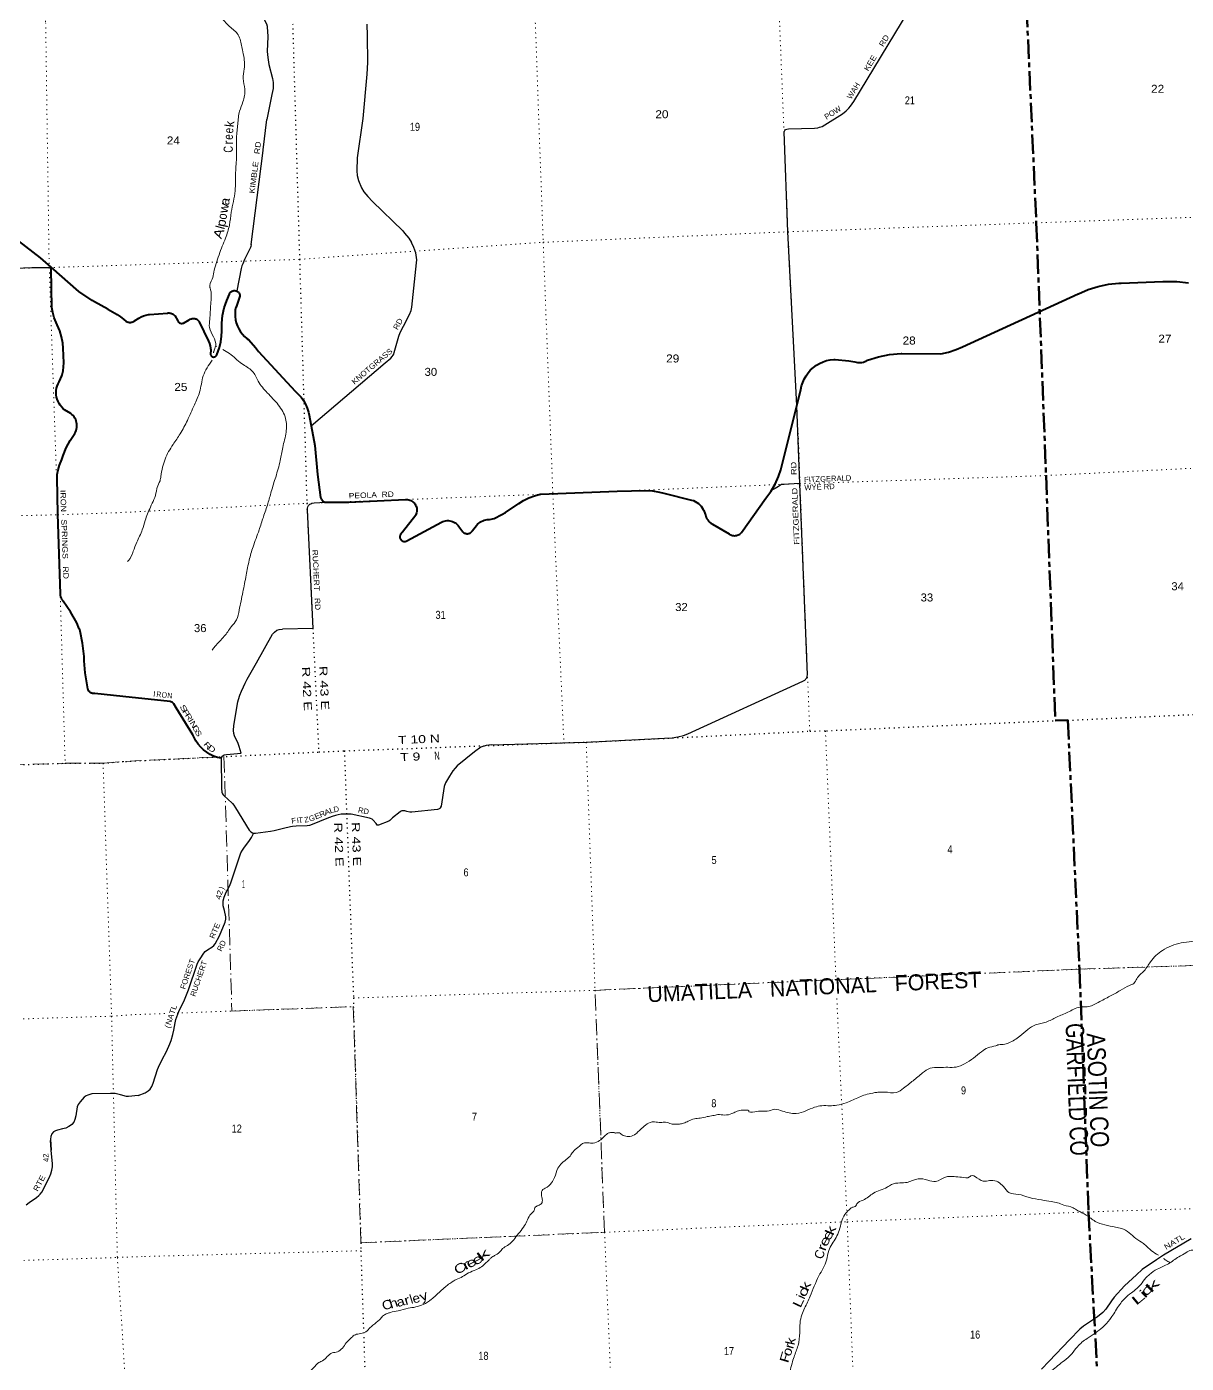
# Model space of a CAD drawing. Header units: feet. Extents: x 757852 to 1040949, y -536576 to -344549.
# Drawn here: x 884848 to 910190, y -437785 to -408566 of the extents above; entities that cross this region are included whole.
import ezdxf
from ezdxf.enums import TextEntityAlignment as Align

# ---------------------------------------------------------------- set-up
doc = ezdxf.new("R2010")
doc.units = ezdxf.units.FT
doc.header["$LTSCALE"] = 70
for name, pattern in [('DOT_DASHED', [7.7, 5, -1.2, 0.3, -1.2]), ('DOTTED', [1.5, 0.3, -1.2]), ('LONG_DASH_SHORT_DASH', [9.9, 6, -1.2, 1.5, -1.2])]:
    doc.linetypes.add(name, pattern=pattern)
for name, color, linetype, lineweight in [('11', 7, 'LONG_DASH_SHORT_DASH', 60), ('26', 7, 'Continuous', 40), ('29', 7, 'Continuous', 25), ('39', 7, 'Continuous', 13), ('44', 7, 'DOT_DASHED', 13), ('6', 7, 'DOTTED', 25), ('7', 7, 'DOTTED', 13)]:
    doc.layers.add(name, color=color, linetype=linetype, lineweight=lineweight)
for name, color, linetype in [('12', 7, 'Continuous'), ('27', 7, 'Continuous'), ('30', 7, 'Continuous'), ('41', 7, 'Continuous')]:
    doc.layers.add(name, color=color, linetype=linetype)

msp = doc.modelspace()

# ---------------------------------------------------------------- linework, layer by layer
at = {"layer": '11'}
for points in [[(906435.99, -394228.44), (906474.37, -396570.99), (906577.94, -402100.76), (906668.39, -407460.46), (906912.32, -412853.65), (907126.07, -418378.1), (907326.77, -423734.49), (907600.29, -423729.04)], [(907600.29, -423729.04), (907856.83, -429169.2), (908052.02, -434475.62), (908346.12, -439869.3), (908346.93, -439900.86)]]:
    msp.add_lwpolyline(points, dxfattribs=at)
at = {"layer": '26'}
for points in [[(885378.9, -413821.52), (885148.1, -413617.3), (884667.44, -413245.28)], [(886948.8, -423206.75), (886335.88, -423145.93), (886311.56, -423143.58), (886285.88, -423140.71), (886284.8, -423140.53), (886271.58, -423136.93), (886258.81, -423131.96), (886246.62, -423125.68), (886235.16, -423118.17), (886224.55, -423109.5), (886214.9, -423099.76), (886206.32, -423089.07), (886198.91, -423077.55), (886192.74, -423065.31), (886187.88, -423052.49), (886184.4, -423039.24), (886123.61, -422691.27), (886105, -422426.63), (886101.26, -422332.41), (886069.3, -422040.01), (886012.38, -421777.55), (886006.95, -421752.49), (885995.78, -421727.55), (885938.94, -421600.6), (885803.27, -421354.8), (885642.65, -421124.53), (885633.99, -421112.45), (885617.85, -421085.84), (885604.59, -421057.68), (885594.34, -421028.29), (885587.22, -420997.99), (885583.31, -420967.11), (885529.83, -419224.75), (885510.01, -418418.38), (885515.1, -418355.98), (885532.58, -418250.51), (885561, -418147.45), (885612.62, -418026.31), (885640.86, -417938.88), (885710.69, -417769.45), (885797.86, -417608.25), (885901.4, -417457.05), (885916.76, -417426.87), (885929.42, -417394.04), (885938.58, -417360.06), (885944.13, -417325.31), (885946.02, -417290.18), (885944.23, -417255.04), (885938.78, -417220.27), (885929.72, -417186.27), (885917.16, -417153.4), (885901.23, -417122.03), (885882.11, -417092.49), (885860.01, -417065.11), (885835.16, -417040.19), (885807.85, -417018.01), (885675.93, -416940.33), (885646.58, -416915.93), (885611.77, -416881.06), (885580.81, -416842.74), (885554.02, -416801.4), (885531.69, -416757.48), (885514.08, -416711.47), (885501.38, -416663.87), (885493.72, -416615.2), (885491.19, -416566), (885493.82, -416516.8), (885501.57, -416468.15), (885514.37, -416420.58), (885532.07, -416374.6), (885554.48, -416330.73), (885611.33, -416196.82), (885619.21, -416172.71), (885640.64, -416088.12), (885653.11, -416001.76), (885656.48, -415914.57), (885646.51, -415593.49), (885635.84, -415480.31), (885609.7, -415343.75), (885569.43, -415210.67), (885515.47, -415082.53), (885491.72, -415034.24), (885448.81, -414926.91), (885417.35, -414815.68), (885397.69, -414701.78), (885379.5, -413849.93), (885378.9, -413821.52)], [(886622.59, -414741.19), (886325.44, -414579.06), (886277.35, -414551.2), (885982.76, -414355.82), (885378.9, -413821.52)], [(903220.57, -415858.56), (903460.15, -415782.82), (903706.34, -415732.53), (903956.44, -415708.26), (903976.42, -415707.46), (904823.26, -415714.06), (904995.38, -415678.53), (905162.84, -415625.21), (905302.31, -415565.28), (907829.52, -414404.29), (907831.53, -414404.23), (908043.21, -414311.81), (908263.38, -414242.02), (908489.65, -414195.63), (908719.52, -414173.15), (908767.5, -414171.51), (909679.17, -414132.04), (909681.24, -414133.98), (909985.99, -414135.5), (910239.8, -414161.28)], [(888938.35, -415786.37), (888945.64, -415785.48), (888952.8, -415783.84), (888959.75, -415781.46), (888966.41, -415778.37), (888972.71, -415774.59), (888978.58, -415770.18), (888983.96, -415765.18), (888988.79, -415759.65), (888993.01, -415753.64), (888996.58, -415747.22), (888999.46, -415740.46), (889000.15, -415738.46), (889057.86, -415576.94), (889088.07, -415453.29), (889105.2, -415327.16), (889109.31, -415218.43), (889109.94, -415047.68), (889128.41, -414877.94), (889164.53, -414711.06), (889217.89, -414548.86), (889277.77, -414413.21), (889282.24, -414401.91), (889287.86, -414391.13), (889294.58, -414381), (889302.32, -414371.63), (889311, -414363.12), (889320.52, -414355.57), (889330.77, -414349.05), (889341.66, -414343.64), (889353.04, -414339.39), (889364.81, -414336.36), (889376.83, -414334.58), (889388.98, -414334.06), (889401.11, -414334.82), (889413.09, -414336.83), (889424.8, -414340.09), (889436.1, -414344.56), (889446.87, -414350.18), (889457, -414356.9), (889466.37, -414364.64), (889474.88, -414373.32), (889482.44, -414382.84), (889488.96, -414393.09), (889494.37, -414403.97), (889498.61, -414415.36), (889501.64, -414427.13), (889503.43, -414439.15), (889503.94, -414451.29), (889503.77, -414456.54), (889422.6, -414693.62), (889418.59, -414693.74), (889405.7, -414763.05), (889400.12, -414833.33), (889401.91, -414903.8), (889411.07, -414973.71), (889427.48, -415042.27), (889450.96, -415108.74), (889481.27, -415172.4), (889518.07, -415232.53), (889560.94, -415288.5), (889609.44, -415339.67), (889663.02, -415385.49), (889698.91, -415411.25), (889846.54, -415578.07), (889915.31, -415669.45), (890713.63, -416533.81), (890781.6, -416596.01), (890842.69, -416664.98), (890896.24, -416739.95), (890941.66, -416820.11), (890978.45, -416904.58), (891006.2, -416992.43), (891020.2, -417056.01), (891147.54, -417718.87), (891203.56, -418354), (891271.55, -418859.9), (891275.3, -418873.12), (891280.41, -418885.88), (891286.83, -418898.04), (891294.49, -418909.46), (891303.29, -418920.02), (891313.16, -418929.59), (891323.96, -418938.09), (891335.6, -418945.41), (891347.94, -418951.47), (891360.84, -418956.21), (891374.17, -418959.57), (891377.12, -418960.12), (891885.42, -418959.26)], [(886622.59, -414741.19), (886827.23, -414857.25), (886897.56, -414907.64), (886927.96, -414933.15), (887014.37, -415004.74), (887029.54, -415013.04), (887045.49, -415019.72), (887062.05, -415024.69), (887079.03, -415027.9), (887096.27, -415029.32), (887113.55, -415028.92), (887130.7, -415026.73), (887147.53, -415022.75), (887163.85, -415017.04), (887179.48, -415009.65), (887194.25, -415000.67), (887204.61, -414993), (887295.32, -414940.14), (887345.5, -414911.64), (887398.38, -414888.54), (887453.38, -414871.09), (887509.91, -414859.49), (887529.56, -414856.88), (887923.84, -414824.96), (887942.13, -414823.2), (887960.5, -414823.36), (887978.76, -414825.45), (887996.7, -414829.43), (888014.12, -414835.26), (888030.84, -414842.89), (888046.67, -414852.21), (888061.44, -414863.15), (888074.98, -414875.56), (888081.16, -414882.19), (888149.94, -414996.89), (888154.39, -415005.57), (888159.73, -415013.73), (888165.88, -415021.3), (888172.8, -415028.18), (888180.39, -415034.3), (888188.58, -415039.59), (888197.29, -415044), (888206.4, -415047.47), (888215.83, -415049.97), (888225.47, -415051.48), (888235.21, -415051.96), (888244.95, -415051.43), (888254.58, -415049.88), (888263.99, -415047.33), (888273.09, -415043.82), (888273.5, -415043.63), (888394.5, -414976.35), (888419.61, -414962.39), (888444.5, -414950.81), (888446.63, -414949.96), (888461.03, -414945.92), (888475.77, -414943.4), (888490.69, -414942.43), (888505.63, -414943.03), (888520.43, -414945.19), (888534.92, -414948.88), (888548.95, -414954.07), (888562.35, -414960.69), (888574.99, -414968.68), (888586.73, -414977.95), (888597.43, -414988.39), (888606.98, -414999.9), (888615.28, -415012.34), (888617.74, -415016.65), (888823.08, -415441.62), (888842.56, -415490.23), (888856.85, -415540.62), (888865.79, -415592.23), (888868.82, -415628.76), (888863.56, -415721.16), (888864.45, -415728.45), (888866.09, -415735.61), (888868.47, -415742.55), (888871.56, -415749.21), (888875.34, -415755.51), (888879.75, -415761.39), (888884.75, -415766.76), (888890.28, -415771.59), (888896.29, -415775.81), (888902.71, -415779.38), (888909.47, -415782.26), (888916.49, -415784.42), (888923.69, -415785.83), (888931.01, -415786.48), (888938.35, -415786.37)], [(894753.78, -419397.16), (894782.86, -419379.57), (894813.62, -419365.12), (894845.72, -419353.96), (894878.82, -419346.22), (894912.54, -419341.99), (894946.52, -419341.3), (894958.82, -419341.93), (895060.39, -419316.82), (895233.3, -419229.08), (895309.17, -419182.99), (895600.37, -418991.73), (895708.09, -418922.53), (895822.45, -418864.97), (895942.2, -418819.69), (896066.03, -418787.16), (896080.53, -418784.25), (897749.3, -418721.43), (898376.44, -418703.63), (898526.65, -418712.83), (898675.07, -418737.68), (898769.41, -418761.99), (899377.86, -418914.13), (899418.17, -418926.94), (899456.93, -418943.9), (899493.69, -418964.82), (899528.07, -418989.47), (899559.69, -419017.57), (899588.19, -419048.83), (899613.27, -419082.89), (899634.66, -419119.39), (899645.7, -419142.5), (899687.22, -419261.78), (899698.6, -419292.12), (899713.08, -419321.11), (899730.52, -419348.42), (899750.71, -419373.76), (899773.45, -419396.85), (899798.47, -419417.44), (899825.51, -419435.3), (899837.06, -419441.77), (900198.52, -419653.49), (900215.88, -419665.03), (900234.35, -419674.69), (900253.72, -419682.37), (900273.8, -419687.98), (900294.35, -419691.47), (900315.15, -419692.78), (900335.97, -419691.92), (900356.6, -419688.88), (900376.79, -419683.7), (900396.32, -419676.44), (900415, -419667.18), (900432.6, -419656.02), (900448.94, -419643.08), (900463.84, -419628.5), (900468.46, -419623.3), (901001.78, -418875.28), (901111.07, -418726.49), (901204.2, -418567.1), (901280.17, -418398.84), (901330.17, -418251.74), (901684.65, -416825.26), (901765.18, -416499.97), (901781.58, -416420.09), (901806.24, -416342.36), (901838.88, -416267.63), (901879.16, -416196.73), (901926.63, -416130.42), (901980.77, -416069.44), (902040.99, -416014.46), (902106.63, -415966.07), (902176.96, -415924.8), (902251.22, -415891.12), (902328.6, -415865.38), (902408.25, -415847.87), (902489.28, -415838.78), (902515.74, -415837.66), (902818.24, -415867.05), (902944.61, -415888.92), (902975.08, -415898.66), (903006.4, -415905.17), (903038.23, -415908.37), (903070.22, -415908.22), (903102.01, -415904.73), (903133.27, -415897.93), (903163.65, -415887.91), (903192.81, -415874.76), (903220.44, -415858.64), (903220.57, -415858.56)], [(891885.42, -418959.26), (893122.8, -418902.42), (893147.33, -418901.81), (893171.78, -418903.78), (893195.89, -418908.29), (893219.4, -418915.29), (893242.05, -418924.72), (893263.59, -418936.46), (893283.79, -418950.39), (893302.41, -418966.35), (893319.27, -418984.17), (893334.18, -419003.66), (893346.96, -419024.6), (893357.48, -419046.76), (893365.64, -419069.89), (893371.32, -419093.76), (893374.49, -419118.08), (893375.09, -419142.61), (893373.12, -419167.06), (893368.61, -419191.17), (893361.61, -419214.68), (893352.18, -419237.33), (893348.86, -419244), (893061.16, -419613.28), (893053.44, -419625.69), (893018.32, -419663.28), (893014.23, -419669.83), (893009.61, -419679.29), (893006.01, -419689.18), (893003.46, -419699.39), (893001.99, -419709.82), (893001.62, -419720.34), (893002.35, -419730.84), (893004.18, -419741.21), (893007.07, -419751.33), (893011.01, -419761.09), (893015.95, -419770.39), (893021.84, -419779.12), (893028.6, -419787.18), (893036.17, -419794.5), (893044.46, -419800.98), (893053.39, -419806.56), (893062.85, -419811.18), (893072.74, -419814.79), (893082.95, -419817.34), (893093.38, -419818.8), (893103.9, -419819.18), (893114.4, -419818.45), (893124.77, -419816.62), (893134.89, -419813.72), (893144.65, -419809.78), (893153.03, -419805.39), (893915.1, -419393.4), (893943.35, -419381.06), (893972.73, -419371.75), (894002.92, -419365.56), (894033.59, -419362.56), (894064.42, -419362.78), (894095.04, -419366.22), (894125.15, -419372.84), (894154.39, -419382.58), (894182.46, -419395.31), (894209.04, -419410.92), (894233.84, -419429.21), (894256.6, -419450), (894277.06, -419473.05), (894291.23, -419492.38), (894381.03, -419610), (894391.42, -419619.29), (894402.73, -419627.44), (894414.83, -419634.37), (894427.59, -419640), (894440.86, -419644.26), (894454.51, -419647.11), (894468.38, -419648.52), (894482.32, -419648.47), (894496.18, -419646.96), (894509.8, -419644.01), (894523.05, -419639.66), (894535.76, -419633.94), (894547.81, -419626.93), (894559.06, -419618.7), (894569.39, -419609.33), (894578.68, -419598.94), (894586.83, -419587.63), (894592.72, -419577.56), (894679.68, -419466.65), (894701.9, -419440.93), (894726.69, -419417.69), (894753.78, -419397.16)], [(889097.49, -424558.17), (889014.02, -424538.32), (888932.76, -424509.75), (888854.93, -424472.84), (888781.38, -424428.01), (888712.93, -424375.72), (888650.31, -424316.57), (888594.22, -424251.2), (888545.27, -424180.33), (888504, -424104.72), (888479.2, -424047.58), (888114.14, -423453.8), (888062.95, -423368.42), (888033.9, -423337.7), (887985.66, -423319.55), (886948.8, -423206.75)]]:
    msp.add_lwpolyline(points, dxfattribs=at)
at = {"layer": '29'}
for p, q in [((902927.77, -410197.26), (904113.61, -408238.74)), ((899294.84, -424025.92), (901812.58, -422869.82)), ((885383.09, -433115.86), (885368.33, -432913.41))]:
    msp.add_line(p, q, dxfattribs=at)
for points in [[(889340.49, -407135.74), (889366.8, -407358.78), (889396.82, -407465.91), (889434.7, -407562.57), (889480.39, -407638.34), (889607.06, -407829.06), (890035.34, -408409.07), (890084.95, -408503.13), (890100.62, -408550.16), (890103.24, -408571.06), (890113.68, -408780.07), (890103.24, -409104.05), (890113.68, -409239.91), (890139.8, -409391.44), (890218.14, -409699.74), (890229.89, -409785.96), (890233.81, -409856.5), (890232.5, -409919.2), (890207.7, -410044.61), (890092.08, -410590.48)], [(892282.06, -408509.92), (892290.41, -408764.64), (892294.59, -409349.24), (892278.94, -409599.78), (892195.47, -410568.53)], [(901400.85, -410863.76), (901412.88, -410832.32), (901431.16, -410814.03), (901457.28, -410803.58), (901496.45, -410795.74), (902063.14, -410782.68), (902136.26, -410774.84), (902172.82, -410764.39), (902232.88, -410743.49), (902292.95, -410709.53), (902674.22, -410469.16), (902757.79, -410406.46), (902812.63, -410348.98), (902854.42, -410299.34), (902927.77, -410197.26)], [(889753.06, -413333.42), (889754.89, -413329.97), (890016.11, -411268.58), (890013.8, -411258.63), (890092.14, -410592.48), (890092.08, -410590.48)], [(892195.47, -410568.53), (892071.29, -411432.91), (892058.77, -411712.68), (892071.29, -411817.08), (892100.51, -411925.65), (892163.11, -412084.32), (892217.37, -412172.01), (892305.02, -412276.4), (892401.02, -412389.15), (893064.65, -413028.03), (893106.56, -413076.18), (893200.46, -413184.76), (893256.64, -413282.75)], [(901675.92, -416847.17), (901485.18, -413049.09), (901400.85, -410863.76)], [(889754.89, -413329.97), (889745.47, -413372.51), (889737.12, -413389.21), (889670.34, -413524.92), (889605.64, -413654.37), (889568.08, -413750.41), (889551.38, -413792.17), (889534.69, -413854.8), (889436.12, -414343.05)], [(892682.69, -415916.34), (892805.88, -415809.03), (892835.09, -415775.64), (892853.88, -415748.5), (892868.48, -415721.35), (892881.01, -415687.93), (892918.57, -415533.43), (892978.05, -415330.93), (893010.4, -415253.66), (893085.53, -415111.68), (893214.91, -414856.97), (893248.3, -414771.37), (893265, -414694.11), (893369.34, -413729.53), (893370.39, -413662.71), (893368.3, -413612.61), (893348.47, -413508.22), (893310.91, -413391.3), (893256.64, -413282.75)], [(884583.86, -413842.72), (884959.82, -413827.47), (885388.04, -413828.42)], [(891062.06, -417289.63), (892682.69, -415916.34), (892684.7, -415916.27)], [(901909.54, -422737.76), (901742.56, -418556.18), (901675.92, -416847.17)], [(901742.16, -418553.82), (901369.48, -418570.77), (901346.56, -418575.75), (901322.65, -418585.72), (901280.8, -418617.63), (901202.08, -418663.5), (901129.6, -418694.78)], [(890978.05, -419121.38), (890982.48, -419089.98), (890989.79, -419062.81), (890999.19, -419045.05), (891008.59, -419030.42), (891033.66, -419006.39), (891056.64, -418992.81), (891079.61, -418983.4), (891128.7, -418976.09), (891377.12, -418960.12)], [(890978.05, -419121.38), (890978.05, -419123.92), (891100.3, -421724.62), (890434.49, -421738.63)], [(889097.49, -424558.17), (889124.52, -424513.86), (889139.14, -424495.05), (889162.12, -424482.52), (889210.16, -424474.16), (889534.46, -424448.5), (889490.05, -424300.71), (889464.99, -424235.93), (889387.7, -424068.75), (889373.08, -424014.42), (889364.73, -423949.64), (889373.08, -423838.88), (889462.9, -423326.9), (889477.52, -423274.65), (889506.76, -423182.7), (889540.18, -423090.76), (889581.96, -422998.81), (889619.56, -422919.4), (889663.42, -422827.45), (889870.21, -422472.2), (890216.94, -421845.28), (890260.81, -421799.31), (890317.2, -421761.69), (890367.34, -421744.98), (890434.49, -421738.63)], [(901812.58, -422869.82), (901849.99, -422848.03), (901866.96, -422833.66), (901878.71, -422819.94), (901890.46, -422804.27), (901902.21, -422780.75), (901908.09, -422763.12), (901909.54, -422737.76)], [(894995.94, -424266.29), (897076.85, -424207.45), (898789.93, -424121.87)], [(898789.93, -424121.87), (898955.16, -424110.61), (899075.29, -424092.32), (899198.03, -424063.58), (899294.84, -424025.92)], [(894995.94, -424266.29), (894890.4, -424277.83), (894817.28, -424298.73), (894771.58, -424317.02), (894630.56, -424416.3), (894254.51, -424727.21), (894212.72, -424771.62), (894163.1, -424831.72), (894087.37, -424949.29), (894001.19, -425098.21), (893972.47, -425179.2), (893904.57, -425607.68), (893886.29, -425639.03), (893873.23, -425654.71), (893849.73, -425667.77), (893826.22, -425675.61), (893261.5, -425739.62), (893220.36, -425738.32), (893157.69, -425722.64), (893110.03, -425710.88), (893079.34, -425706.96), (893065.64, -425706.97), (893047.36, -425709.58), (893034.3, -425712.19), (893006.22, -425727.86), (892844.31, -425858.5), (892786.86, -425915.98), (892762.7, -425931.66), (892536.16, -426020.48), (892517.23, -426024.41), (892510.04, -426020.48), (892483.93, -425983.91), (892421.25, -425910.75), (892395.14, -425889.85), (892363.8, -425874.17), (892336.38, -425865.03), (891940.74, -425780.12), (891900.26, -425777.51), (891789.27, -425780.12)], [(889097.49, -424558.17), (889102.58, -425222.24), (889110.94, -425297.47), (889125.56, -425335.09), (889140.18, -425355.98), (889171.51, -425389.42), (889236.26, -425443.75), (889344.87, -425544.06), (889376.21, -425583.76), (889411.71, -425644.36), (889712.49, -426129.17), (889745.92, -426164.7), (889779.33, -426191.86), (889805.86, -426203.37)], [(891789.27, -425780.12), (891716.8, -425784.04), (891654.78, -425793.18), (891594.06, -425806.25), (891521.6, -425829.76), (891404.08, -425876.79), (891082.87, -426007.42), (891029.98, -426025.71), (890978.41, -426033.55), (890732.93, -426046.61), (890653.93, -426051.84), (890612.81, -426059.67), (890461.34, -426096.25), (890256.34, -426144.59), (890174.08, -426158.96), (889850.25, -426205.98), (889805.86, -426203.37)], [(888893.68, -428686.96), (888939.64, -428651.44), (888968.88, -428613.82), (889060.78, -428442.46), (889186.11, -428141.55), (889200.74, -428078.86), (889198.64, -428024.52), (889169.4, -427886.6), (889144.34, -427786.3), (889140.15, -427736.15), (889144.34, -427673.46), (889165.22, -427594.05), (889192.38, -427525.09), (889223.7, -427460.31), (889282.19, -427355.82), (889311.44, -427280.59), (889528.66, -426624.43), (889560.01, -426565.92), (889603.85, -426499.04), (889699.94, -426377.84), (889758.42, -426294.25), (889805.86, -426203.37)], [(888294.2, -429838.39), (888384.03, -429618.96), (888574.1, -429063.1), (888597.08, -429006.68), (888636.76, -428939.81), (888716.14, -428816.52), (888747.47, -428783.08), (888797.6, -428743.38), (888893.68, -428686.96)], [(887285.4, -431930.83), (887433.64, -431873.75), (887500.49, -431831.96), (887542.26, -431790.16), (887579.85, -431731.65), (887613.27, -431660.6), (887705.18, -431359.68), (887726.06, -431309.53), (887805.44, -431142.36), (887901.52, -430966.82), (887976.71, -430803.83), (888001.78, -430728.6), (888039.38, -430596.95), (888060.26, -430502.91), (888089.51, -430339.92), (888106.21, -430273.04), (888127.11, -430210.36), (888173.05, -430097.51), (888294.2, -429838.39)], [(887286.14, -431931.09), (887074.29, -431952.18), (887028.58, -431950.09), (886895.6, -431914.76), (886837.42, -431900.2), (886779.24, -431889.81), (886675.35, -431885.66), (886268.09, -431898.13), (886228.61, -431906.43), (886184.98, -431920.99), (886145.5, -431939.69), (886106.02, -431968.81), (886018.75, -432068.59), (885970.96, -432130.95), (885952.26, -432180.85), (885923.17, -432376.26), (885898.23, -432457.33), (885873.3, -432513.46), (885833.82, -432563.35), (885804.73, -432586.21), (885769.41, -432609.09), (885698.76, -432642.34), (885628.11, -432663.13), (885520.07, -432686), (885474.35, -432700.55), (885434.87, -432727.57), (885399.55, -432771.23), (885372.54, -432827.36), (885366.3, -432883.49), (885385.01, -433124.65)], [(884836.46, -434319.95), (884902.95, -434272.15), (885060.86, -434164.06), (885112.81, -434118.3), (885143.98, -434085.06), (885175.15, -434043.47), (885339.29, -433731.66), (885372.55, -433644.34), (885393.32, -433565.36), (885407.87, -433492.58), (885409.94, -433428.15), (885385.01, -433124.65)], [(910294.29, -435064.09), (909693.46, -435423.41), (909536.3, -435526.71), (909227.53, -435738.2), (909101.03, -435850.98), (908842.57, -436092.29), (908612.27, -436339.91), (908553.66, -436421.25), (908433.03, -436605.57), (908369.35, -436678.61), (908247.49, -436769.1), (907947.22, -436973.48), (907864.05, -437038.69), (907637.4, -437274.4), (907191.77, -437737.4), (907026.7, -437911.93)]]:
    msp.add_lwpolyline(points, dxfattribs=at)
at = {"layer": '39'}
msp.add_line((888974.4, -415543.36), (889004, -415558.54), dxfattribs=at)
for points in [[(886323.02, -406950.14), (886425.34, -407005.86), (886529.98, -407199.21), (886682.86, -407410.86), (886824.63, -407586.78), (886889.14, -407662.91), (886922.72, -407711.96), (887058.74, -407829.95), (887245.68, -407906.26), (887540.57, -407901.05), (887785.93, -407917.42), (888039.15, -407861.41), (888251.72, -407788.63), (888484.43, -407851.49), (888679.94, -407945.57), (888887.25, -408165.53), (889041.86, -408300.97), (889257.74, -408538.7), (889449.75, -408717.06), (889543.8, -408974.63), (889569.94, -409110.08), (889584.02, -409177.78), (889601.42, -409489.85), (889579.54, -409696.94), (889612.71, -409932.37), (889572.82, -410208.16), (889500.57, -410408.81), (889458.92, -410692.67), (889431.79, -410992.11), (889433.67, -411388.83), (889412.59, -411756.21), (889402.38, -412151.31), (889318.2, -412622.87), (889276.37, -412900.72), (889194.67, -413187.84), (889121.64, -413362.46), (888986.63, -413745.43), (888934.07, -413933.44), (888900.48, -414084.79), (888851.75, -414266.67), (888853.94, -414272.61), (888868.77, -414632.86), (888848.5, -414960.14), (888842, -415144.7), (888977.33, -415537.54), (888933.59, -415670.99), (888928.8, -415693.96)], [(889132.01, -415624.56), (889278.47, -415710.19), (889544, -415930.34), (889777.77, -416095.37), (889906.82, -416315.77), (890105.08, -416568.08), (890345.86, -416833.09), (890505.39, -417132.7), (890516.24, -417426.94), (890442.06, -417763.92), (890388.44, -418050.16), (890288.86, -418409.98), (890192.03, -418727.62), (890117.63, -418990.46), (890020.07, -419284.09), (889926.23, -419567.58), (889792.8, -419936.47), (889709.28, -420229.65), (889642.82, -420556.37), (889571.67, -420927.33), (889491.16, -421320.61), (889431.24, -421530.9), (889315.56, -421688.82), (889165.11, -421891.92), (888961.05, -422114.73), (888901.3, -422196.75)], [(888899.01, -415856.21), (888705.13, -416201.06), (888625.42, -416554.24), (888511.35, -416832.35), (888359.03, -417173.78), (888201.25, -417467.28), (888045.69, -417700.6), (887870.53, -418016.69), (887817.67, -418194.69), (887779.57, -418396.28), (887760.4, -418493.07), (887696.55, -418639.35), (887680.91, -418719.99), (887550.95, -419070.74), (887435.22, -419360.93), (887373, -419561.26), (887252.84, -419837.56), (887176.46, -420034.33), (887072.07, -420233.98), (887048.73, -420258.76)], [(897538.18, -432763.98), (897609.76, -432741.7), (897706.5, -432754.71), (897700.54, -432756.9), (897766.47, -432746.82), (897860.22, -432793.99), (897915.02, -432814.32), (898025.79, -432826.88), (898160.46, -432766.56), (898230.78, -432702.24), (898344.2, -432602.5), (898472.13, -432518.34), (898568.14, -432507.33), (898699.02, -432521.27), (898811.25, -432515.75), (898875.9, -432529.76), (898930.7, -432550.09), (899013.34, -432561.53), (899115.49, -432554.33), (899205.3, -432537.5), (899304.3, -432492.32), (899439.21, -432440), (899567.24, -432425.98), (899716.79, -432393.24), (899842.58, -432371.27), (899952.33, -432349.81), (900101.13, -432359.18), (900260.71, -432326.13), (900345.85, -432287.4), (900461.19, -432251.73), (900593.66, -432251.59), (900627.99, -432258.54), (900626.1, -432262.6), (900763.3, -432286.37), (900907.37, -432271.84), (901071.74, -432264.7), (901199.23, -432232.65), (901366.99, -432271.49), (901508.68, -432311.15), (901665.69, -432326.28), (901874.67, -432267.64), (902066.95, -432187.48), (902222.52, -432154.56), (902397.15, -432155.11), (902553.38, -432144.21), (902754.46, -432089.82), (902909.07, -432024.87), (903178.71, -431914.24), (903338.16, -431877.19), (903428.04, -431862.35), (903468.14, -431861.1), (903596.42, -431855.08), (903851.68, -431867.14), (904011.4, -431771.96), (904219.2, -431607.15), (904428.83, -431436.27), (904592.43, -431336.97), (904784.58, -431318.93), (904981.15, -431314.79), (905159.61, -431309.21), (905342.05, -431235.37), (905541.15, -431114.92), (905715.52, -430973.19), (905855.49, -430888.66), (906024.73, -430843.29), (906120.26, -430816.25), (906190.5, -430816.06), (906311.86, -430780.2), (906554.41, -430636.34), (906724.65, -430490.74), (906892.21, -430389.31), (907129.15, -430325.79), (907354.68, -430216.53), (907602.38, -430110.59), (907865.95, -429998.14), (908026.37, -429993.13), (908266.35, -429897.45), (908523.12, -429759.16), (908746.22, -429635.95), (908951.58, -429523.32), (909042.62, -429480.39), (909107.79, -429378.16), (909269.17, -429204.78), (909407.71, -429006.06), (909671.26, -428759.35), (909864.94, -428659.11), (910081.77, -428594.21), (910311.59, -428560.97), (910549.87, -428475.36), (910728.43, -428339.52), (910840.35, -428189.73)], [(888431.56, -440635.77), (888450.98, -440546.98), (888550.14, -440373.55), (888655.63, -440143.8), (888767.69, -439931.89), (888864.54, -439748.5), (888997.45, -439495.85), (889092.34, -439380.66), (889218.38, -439300.57), (889381.95, -439133.14), (889505.21, -439027.08), (889644.66, -438858.39), (889814.92, -438646.66), (889933.31, -438578.83), (890104.76, -438473.27), (890245.35, -438342.63), (890415.45, -438259.15), (890475.67, -438259.27), (890590.53, -438207.59), (890680.3, -438122.62), (890767.03, -438069.8), (890856.48, -438040.96), (890971.64, -437999.28), (891112.77, -437886.65), (891233.66, -437768.64), (891314.79, -437730.04), (891522.42, -437559.22), (891640.06, -437533.5), (891746.06, -437454.03), (891830.98, -437341.16), (891943.8, -437221.4), (892030.28, -437160.58), (892145.98, -437136.92), (892259.14, -437095.31), (892356.75, -437004.08), (892431.09, -436939.63), (892515.39, -436872.87), (892577.81, -436812.8), (892643.94, -436742.6), (892728.9, -436697.86), (892794.42, -436673.77), (892965.9, -436636.34), (893185.09, -436583.39), (893348.8, -436554.23), (893513.73, -436498.97), (893691.01, -436387.21), (893882.47, -436212.89), (893999.9, -436113.03), (894068.4, -436054.78), (894164.91, -435993.65), (894200.34, -435970.49), (894340.97, -435907.98), (894465.13, -435831.96), (894625.39, -435754.8), (894760.06, -435694.48), (894869.77, -435604.88), (894951.58, -435522.16), (894996.44, -435478.67), (895073.32, -435432.18), (895183.45, -435356.6), (895249.34, -435278.39), (895353.63, -435208.99), (895467.17, -435113.26), (895559.93, -434994.13), (895623.88, -434917.98), (895727.95, -434774.45), (895794.34, -434646.13), (895868.82, -434519.55), (895929.17, -434457.55), (895955.08, -434384.59), (896027.89, -434336.23), (896100.76, -434289.86), (896115.48, -434245.31), (896106.7, -434153.4), (896101.21, -434037.35), (896129.84, -433988.36), (896179.13, -433958.76), (896318.01, -433838.19), (896382.82, -433723.94), (896456.96, -433519.22), (896543.94, -433408.29), (896667.39, -433308.24), (896721.97, -433254.43), (896787.38, -433160.2), (896893.02, -433068.72), (897034.44, -432966.1), (897112.71, -432965.66), (897225.24, -432970.16), (897368.11, -432915.59), (897458.07, -432836.63), (897538.18, -432763.98)], [(909580.96, -435424.97), (909428.89, -435323.86), (909255.64, -435168.96), (909087.67, -435055.98), (908941.39, -434930.3), (908774.01, -434837.34), (908646.72, -434809.26), (908412.43, -434760.47), (908201.36, -434682.91), (908002.53, -434544.84), (907814.86, -434444.5), (907716.74, -434385.45), (907512.23, -434325.72), (907376.26, -434275.86), (907241.07, -434252.04), (907029.2, -434214.58), (906760.7, -434162.86), (906521.74, -434092.18), (906313.81, -434052.59), (906195.55, -433924.03), (906074.05, -433821.62), (905926.47, -433786.15), (905794.6, -433806.31), (905615.8, -433733.75), (905479.95, -433687.9), (905450.53, -433710.86), (905280.21, -433720.2), (905115.18, -433705.32), (904928.81, -433715.16), (904712.89, -433810.08), (904539.42, -433781.44), (904329.79, -433751.93), (904089.26, -433829.59), (903931.03, -433840.55), (903747.57, -433880.35), (903654.89, -433935.36), (903353.77, -434067.01), (903127.5, -434218.38), (902993.43, -434298.72), (902970.75, -434345.52), (902951.06, -434358.16), (902911.25, -434369.42), (902898.54, -434374.75)], [(902821, -434428.99), (902727.51, -434533.48), (902658.07, -434693.97), (902601.44, -434880.1), (902537.9, -435036.39), (902377.76, -435317.95), (902329.99, -435531.86), (902159.68, -435875.85), (901970.33, -436320.64), (901847.75, -436582.99), (901787.73, -436723.14), (901749.09, -436906.7), (901741.37, -437117.36), (901705.61, -437397.03), (901616.76, -437646.29), (901574.79, -437785.88), (901453.03, -438142.38), (901327.62, -438310.63), (901137.68, -438468.87), (901010.95, -438593.07), (900952.3, -438645), (900772.61, -438877.07), (900594.56, -439097.06), (900463.62, -439281.51), (900362.22, -439447), (900290.89, -439611.55), (900247.39, -439767.22), (900194.92, -439891.1), (900169.89, -440060.22), (900149.5, -440183.09), (900140.43, -440215.44), (900140.05, -440222.65)], [(902899.85, -434374.12), (902876.52, -434386.73), (902859.21, -434395.39), (902847.67, -434408.38), (902820.8, -434429.21)], [(904304.07, -440059.79), (904402.59, -439983.94), (904609.35, -439851.22), (904922.41, -439649.05), (905088.22, -439489.56), (905260.05, -439329.88), (905344.89, -439281.14), (905631.66, -439206.04), (905909.38, -439097.16), (906147.02, -438923.4), (906443.7, -438643.58), (906635.16, -438469.26), (906787.59, -438332.23), (906953.77, -438184.76), (907040.01, -438115.93), (907253.59, -437942.92), (907518.16, -437730.24), (907688.22, -437578.64), (907810.04, -437424.53), (908023.32, -437241.51), (908365.19, -436996.36), (908518.67, -436827.23), (908582.2, -436737.07), (908758.8, -436469.03), (908840.25, -436374.3), (908990.87, -436243.34), (909110.54, -436151.42), (909165.06, -436095.61), (909196.12, -436060.57), (909308.22, -435916.79), (909384.37, -435846.28), (909557.41, -435726.64), (909798.73, -435608.87), (910027.01, -435457.45), (910182.9, -435368.41), (910299.7, -435314.65), (910374.14, -435320.34), (910631.91, -435282.22), (910890.82, -435282.14), (911125.49, -435276.8), (911287.35, -435319.84), (911330.18, -435342.54), (911416.41, -435339.85), (911650.38, -435244.35), (911858.68, -435229.82), (911957, -435228.75), (912009.49, -435239.13), (912049.9, -435247.89), (912236, -435296.18), (912466.62, -435423.23), (912659.7, -435503.36), (912851.52, -435541.45), (913045.83, -435595.49), (913204.48, -435598.54), (913327.64, -435622.74), (913435, -435655.46), (913566.78, -435699.43), (913728.77, -435746.47), (914049.08, -435852.68), (914293.03, -435889.13), (914499.13, -435934.79), (914592.09, -435955.93), (914592.63, -435973.95), (914652.23, -436020.18), (914754.79, -436026.99), (914950.26, -436052.94), (915230.43, -436092.27), (915439.94, -436117.78), (915541.16, -436146.68), (915823.15, -436179.94), (915885.62, -436188.01), (915983.99, -436188.94), (916094.1, -436179.49), (916192.42, -436178.41), (916275.73, -436145.75), (916367.37, -436122.84), (916475.17, -436103.44), (916489.51, -436113.01), (916614.31, -436125.14), (916662.92, -436139.65), (916857.75, -436077.45), (916976.56, -436023.63), (917129.62, -436040.89), (917203.63, -436032.56), (917277.48, -435952.1), (917460.76, -435906.29), (917683.68, -435977.47), (917826.55, -435922.9), (918026.67, -435836.48), (918158.54, -435816.33), (918196.7, -435817.14)], [(909830.1, -435583.84), (909744.19, -435530.42), (909692.08, -435497.29)]]:
    msp.add_spline(points, degree=3, dxfattribs=at)
at = {"layer": '44'}
for points in [[(887003.58, -424628.3), (889158.09, -424522.14), (889331.83, -430085.01), (891985.12, -429988.79), (892150.46, -435150.77), (897476.29, -434922.29), (897267.55, -429632.32), (907856.83, -429169.2), (913104.22, -429001.23), (918881.33, -428787.68)], [(855332.99, -425645.76), (858651.71, -425459.58), (864041.67, -425296.8), (865354.39, -425247.16), (869281.77, -425148.7), (870662.65, -425097.42), (874753.98, -424976.95), (875922.8, -424948.84), (880304.13, -424793.28), (881209.11, -424803.65), (885687.22, -424667.85), (886515.66, -424666), (887003.58, -424628.3)]]:
    msp.add_lwpolyline(points, dxfattribs=at)
at = {"layer": '6'}
for points in [[(890369.39, -394856.33), (890407.24, -397411.56), (890501.73, -402839.33), (890653.07, -408289.45), (890809.79, -413651.17), (890969.67, -418984.72), (891228.66, -424415.32)], [(887003.52, -424626.78), (891228.96, -424421.57), (891787.96, -424396.72), (896587.86, -424220.33), (897076.85, -424207.45), (901960.91, -423966.19), (902328.1, -423957.04), (907326.77, -423734.49), (907601.31, -423728.35), (912728.4, -423491.69), (912950.78, -423480.98), (918074.53, -423404.97), (918665.31, -423375.31)], [(891787.96, -424396.72), (891988.03, -429799.25), (891985.12, -429988.79), (892150.46, -435150.77), (892149.67, -435325.27), (892319.29, -440454.8), (892306.29, -440527.83)], [(855332.99, -425645.76), (858651.71, -425459.58), (864041.67, -425296.8), (865354.39, -425247.16), (869281.77, -425148.7), (870662.65, -425097.42), (874753.98, -424976.95), (875922.8, -424948.84), (880304.13, -424793.28), (881209.11, -424803.65), (885687.22, -424667.85), (886515.66, -424666), (887003.52, -424626.78)]]:
    msp.add_lwpolyline(points, dxfattribs=at)
at = {"layer": '7'}
for p, q in [((885528.28, -419235.31), (886794.11, -419192.4)), ((888133.92, -430128.87), (891985.12, -429988.79)), ((887216.82, -430162.23), (887886.62, -430137.87)), ((887420.6, -435450.64), (892149.67, -435325.27))]:
    msp.add_line(p, q, dxfattribs=at)
for points in [[(901082.87, -394438.89), (901063.11, -396885.3), (901247.92, -402323.35), (901270.88, -407707.15), (901485.18, -413049.09), (901723.14, -417774.66), (901745.35, -418481.88), (901960.91, -423966.19)], [(895688.14, -394649.71), (895698.49, -397225.25), (895739.24, -402609.49), (895940.52, -407851.55), (896135.3, -413278.3), (896346.33, -418778.77), (896587.62, -424221.28)], [(884932.68, -395066.25), (885014.85, -397502.19), (885128.82, -402982), (885261.23, -408477.44), (885337.97, -413831.63), (885528.28, -419235.31), (885687.22, -424667.85)], [(886586.03, -413792.59), (890809.79, -413651.17), (896135.3, -413278.3), (901485.18, -413049.09), (906912.32, -412853.65), (912431.71, -412657.44), (917777.29, -412418.33), (918227.78, -412412.51)], [(854934.39, -414918.15), (858342.27, -414781.46), (863741.2, -414405.18), (869055.53, -414257.31), (874536.56, -414117.48), (879952.63, -413947.07), (885337.97, -413831.63), (886586.03, -413792.59)], [(886794.11, -419192.4), (890969.67, -418984.72), (896346.33, -418778.77), (901742.56, -418556.18), (907126.07, -418378.1), (912613.06, -418104.65), (917927.64, -417902.57), (918446.33, -417888.52)], [(855135.02, -420317.7), (858522.08, -420165.87), (863884.56, -419775.85), (869248.32, -419518.34), (874650.73, -419524.99), (880117.39, -419354.48), (885528.28, -419235.31), (885561.46, -419234.19)], [(902303.52, -423958.81), (902533.01, -429397.63), (902534.56, -429430.96)], [(897076.85, -424207.45), (897267.55, -429632.32), (897476.29, -434922.29), (897702.14, -440247.83), (897705.55, -440319.22)], [(886515.66, -424666), (886702.21, -430196.7), (886828.07, -435472.99), (887170.3, -440726.21)], [(891988.03, -429799.25), (897267.55, -429632.32), (902533.01, -429397.63), (907856.83, -429169.2), (913104.22, -429001.23), (913167.08, -429003.2), (918425.12, -428808.99), (918881.33, -428787.68)], [(902552.36, -429812.32), (902779.95, -434690.45), (902985.95, -440110.86)], [(873091.97, -430588.86), (876196.69, -430487.07), (881413.18, -430357.61), (886702.21, -430196.7), (887216.82, -430162.23)], [(892147.6, -435150.69), (892150.46, -435150.77), (897476.29, -434922.29), (902779.95, -434690.45), (908052.02, -434475.62), (913379.71, -434309.24), (918638.94, -434134.9), (919092.79, -434085.72)], [(877785.95, -435716.26), (881632.43, -435634.07), (886828.07, -435472.99), (887420.6, -435450.64)]]:
    msp.add_lwpolyline(points, dxfattribs=at)

# ---------------------------------------------------------------- texts
at = {"layer": '12'}
for s, width, p in [('GARFIELD CO', 0.8, (907551.75, -430356.92)), ('ASOTIN CO', 0.85, (908014.58, -430572.44))]:
    msp.add_text(s, height=400, rotation=272.107, dxfattribs=dict(at, width=width)).set_placement(p)
at = {"layer": '27'}
for s, rotation, width, p in [('IRON   SPRINGS   RD', 272.017, 1.2, (885579.28, -418694.64)), ('PEOLA  RD', 2.194, 1.15, (891888.24, -418880.41))]:
    msp.add_text(s, height=120, rotation=rotation, dxfattribs=dict(at, width=width)).set_placement(p)
msp.add_text('I', height=120, rotation=353.791, dxfattribs=at).set_placement((887629.81, -423210.43), align=Align.CENTER)
for s, rotation, width, p in [('R', 353.791, 0.75, (887730.33, -423221.35)), ('O', 353.791, 0.75, (887849.62, -423234.34)), ('N', 353.791, 0.75, (887968.92, -423247.31)), ('S', 301.583, 1.4, (888224.45, -423495.82)), ('P', 301.583, 1.4, (888283.31, -423598.06)), ('R', 301.583, 1.3, (888339.19, -423684.29)), ('I', 301.583, 1.35, (888387, -423763.39)), ('N', 301.583, 1.3, (888442.29, -423851.84)), ('G', 301.583, 1.2, (888498.13, -423949.42)), ('S', 297.022, 1.25, (888546.84, -424039.86)), ('R', 309.401, 1.5, (888756.44, -424322.04)), ('D', 321.779, 1.45, (888854.8, -424399.93))]:
    msp.add_text(s, height=120, rotation=rotation, dxfattribs=dict(at, width=width)).set_placement(p, align=Align.CENTER)
at = {"layer": '30'}
for s, rotation, width, p in [('RD', 58.806, 1.15, (903567.12, -409015.97)), ('KEE', 58.806, 1.15, (903239.01, -409548.06)), ('KIMBLE   RD', 82.778, 1.2, (889825.34, -412217.17)), ('RD', 60.684, 1.1, (892951.81, -415204)), ('KNOTGRASS', 40.277, 1.1, (892009.6, -416394.95)), ('FITZGERALD     RD', 92.287, 1.25, (901736.74, -419890.01)), ('RUCHERT   RD', 272.73, 1.15, (891088.26, -420001.86)), ('RD', 347.846, 0.9, (892080.5, -425741.78)), ('42', 75.553, 1.15, (889085.47, -427658.6)), ('RTE', 66.705, 1.1, (888943.04, -428513.69)), ('RD', 64.722, 1.05, (889106.33, -428792.65)), ('FOREST', 71.164, 1.05, (888309.23, -429620.02)), ('NATL', 71.241, 1.1, (887991.41, -430400.77)), ('RTE', 61.177, 1.15, (885084.84, -434038.06)), ('NATL', 30.881, 1.2, (909749.77, -435307.25))]:
    msp.add_text(s, height=120, rotation=rotation, dxfattribs=dict(at, width=width)).set_placement(p)
for s, rotation, p in [('WAH', 58.806, (902867.89, -410161)), ('POW', 32.443, (902327.55, -410602.55)), ('FITZGERALD', 2.362, (901840.08, -418528.51)), ('WYE RD', 2.362, (901845.71, -418699.7)), (')', 68.525, (889153.4, -427445.67)), ('RUCHERT', 71.164, (888530.25, -429777.4)), ('(', 73.226, (887973.03, -430467.37)), ('42', 93.618, (885331.65, -433380.78))]:
    msp.add_text(s, height=120, rotation=rotation, dxfattribs=at).set_placement(p)
for s, rotation, width, p in [('R', 22.85, 1.1, (891329.6, -425829.87)), ('A', 22.141, 1.2, (891433.63, -425789.75)), ('L', 18.673, 1.2, (891532.81, -425750.54)), ('D', 13.204, 0.9, (891626.57, -425729.37)), ('F', 7.115, 0.85, (890687.74, -425983.02)), ('T', 3.368, 0.9, (890839.24, -425971.62)), ('Z', 8.499, 0.95, (890970.7, -425958.4)), ('G', 16.735, 0.9, (891095.46, -425926.05)), ('E', 22.85, 1.15, (891223, -425874.26))]:
    msp.add_text(s, height=120, rotation=rotation, dxfattribs=dict(at, width=width)).set_placement(p, align=Align.CENTER)
msp.add_text('I', height=120, rotation=4.115, dxfattribs=at).set_placement((890776.82, -425974.81), align=Align.CENTER)
at = {"layer": '41'}
for s, rotation, p in [('k', 83.924, (889377.45, -410702.23)), ('r', 90.218, (889352.28, -411098.82)), ('l', 74.525, (889173.19, -412978.83)), ('C', 73.479, (902270.84, -435431.06)), ('l', 16.788, (893280.44, -436479.23))]:
    msp.add_text(s, height=200, rotation=rotation, dxfattribs=at).set_placement(p, align=Align.CENTER)
for s, rotation, width, p in [('e', 85.723, 0.8, (889362.75, -410842.57)), ('e', 85.723, 0.8, (889352.89, -410983.64)), ('C', 90.326, 0.75, (889350.72, -411245.38)), ('w', 79.267, 1.1, (889251, -412549.06)), ('a', 79.091, 1.05, (889278.75, -412401.95)), ('p', 78.332, 1.1, (889194.61, -412874.73)), ('o', 81.27, 0.9, (889219.75, -412726.35)), ('A', 70.905, 1.2, (889136.01, -413116.6)), ('k', 66.743, 1.45, (902508.22, -434915.65)), ('e', 61.28, 1.45, (902374.06, -435161.82)), ('e', 60.983, 1.45, (902444.33, -435031.41)), ('k', 38.294, 2, (894886.83, -435490.4)), ('r', 69.938, 1.35, (902321.92, -435288.3)), ('C', 31.009, 1.35, (894367.95, -435790.59)), ('r', 31.07, 1.7, (894499.49, -435715.58)), ('e', 26.592, 1.4, (894603.75, -435669.77)), ('e', 28.518, 1.45, (894742.72, -435601.89)), ('k', 44.021, 2.25, (909521.39, -436157.35)), ('y', 21.766, 1.3, (893555.71, -436402.88)), ('k', 66.728, 1.45, (901961.95, -436137.64)), ('c', 65.065, 1.5, (901905.41, -436265.27)), ('i', 44.232, 1.9, (909323.3, -436338.74)), ('c', 48.022, 2.15, (909398.48, -436249.46)), ('C', 22.444, 1.15, (892760.73, -436598.15)), ('h', 18.243, 1.25, (892893.7, -436565.03)), ('a', 16.597, 1.2, (893043.27, -436533.52)), ('r', 16.564, 1.25, (893183.53, -436501.06)), ('e', 15.258, 1.1, (893383.72, -436458.87)), ('L', 64.848, 1.4, (901800.46, -436495.99)), ('i', 65.065, 1.15, (901855.33, -436370.37)), ('L', 39.825, 1.9, (909201.64, -436442.32)), ('k', 77.762, 1.15, (901639.94, -437322.35)), ('r', 74.906, 1.2, (901608.94, -437430.71)), ('F', 73.296, 1.45, (901519.25, -437681.93)), ('o', 69.854, 1.2, (901562.47, -437564.92))]:
    msp.add_text(s, height=200, rotation=rotation, dxfattribs=dict(at, width=width)).set_placement(p, align=Align.CENTER)
at = {"layer": '44'}
msp.add_text('UMATILLA   NATIONAL   FOREST', height=350, rotation=2.552, dxfattribs=at).set_placement((898419.42, -429893.09))
at = {"layer": '6'}
for s, rotation, width, p in [('R 42 E', 272.73, 1.35, (890861.6, -422562)), ('R 43 E', 272.73, 1.35, (891239.55, -422544.45)), ('T 10 N', 2.331, 1.3, (892967.82, -424248.62)), ('T 9', 2.331, 1.3, (893012.89, -424622.1)), ('N', 2.331, 0.7, (893758.78, -424591.74)), ('R 42 E', 272.121, 1.35, (891564.99, -425965.58)), ('R 43 E', 272.121, 1.35, (891947.28, -425956.79))]:
    msp.add_text(s, height=175, rotation=rotation, dxfattribs=dict(at, width=width)).set_placement(p)
at = {"layer": '7'}
for s, width, p in [('22', 1.1, (909420.56, -410010.34)), ('21', 0.85, (904038.13, -410262.61)), ('20', 1.1, (898586.96, -410566.49)), ('19', 0.85, (893222.16, -410841.49)), ('24', 1.1, (887908.82, -411139.87)), ('28', 1.1, (903990.01, -415513.39)), ('27', 1.1, (909579.98, -415472.39)), ('29', 1.1, (898822.75, -415905.82)), ('30', 1.05, (893542.95, -416198.81)), ('25', 1.1, (888073.36, -416528.1)), ('34', 1.05, (909864, -420885.19)), ('33', 1.05, (904385.11, -421130.64)), ('31', 0.85, (893782.25, -421510.59)), ('32', 1.05, (899020.18, -421339.87)), ('36', 1.05, (888503.16, -421800.55)), ('4', 0.85, (904969.72, -426638.62)), ('5', 0.85, (899814.79, -426871.16)), ('6', 0.85, (894393.56, -427139.99)), ('1', 0.4, (889551.19, -427397.31)), ('9', 0.85, (905266.17, -431907.07)), ('8', 0.85, (899809.64, -432186.76)), ('7', 0.85, (894577.21, -432480.99)), ('12', 0.85, (889326.93, -432741.48)), ('16', 0.85, (905465.01, -437244.98)), ('18', 0.85, (894717.91, -437709.71)), ('17', 0.85, (900084.75, -437605.38))]:
    msp.add_text(s, height=175, dxfattribs=dict(at, width=width)).set_placement(p)

doc.saveas('drawing.dxf')
